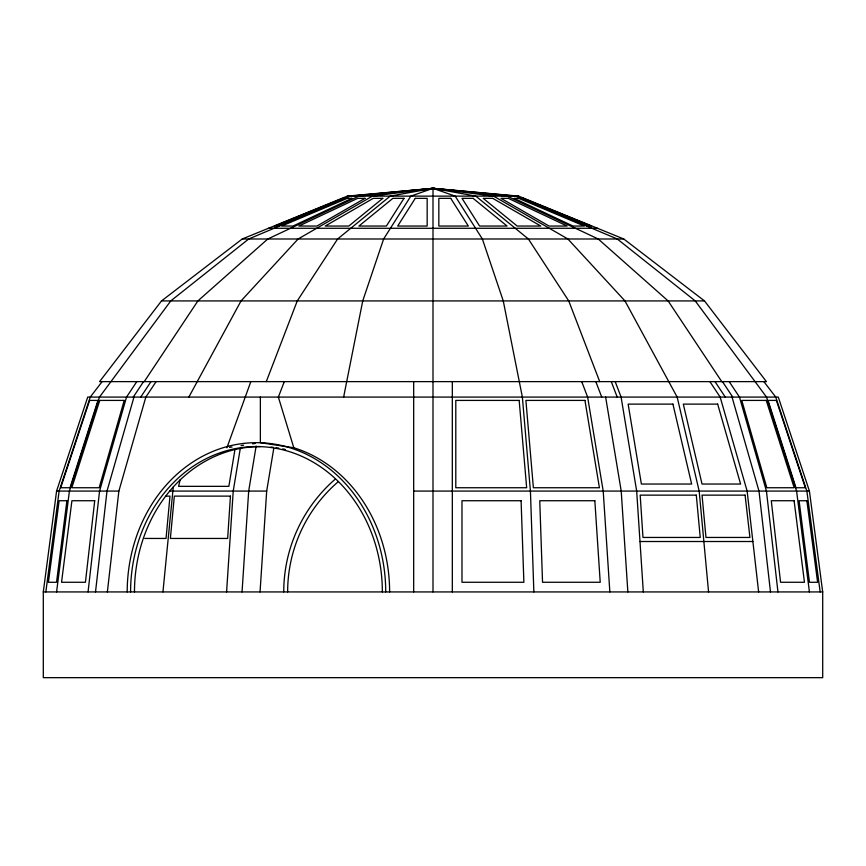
<?xml version="1.0" encoding="UTF-8"?>
<svg xmlns="http://www.w3.org/2000/svg" width="866" height="866" viewBox="0 0 866 866"><rect width="100%" height="100%" fill="white"/><g stroke="black" fill="none" stroke-linecap="round" stroke-linejoin="round"><path stroke-width="1.3" d="M226.589 591.933L233.225 491.076L240.25 448.718M242.047 591.933L248.683 491.076L256.141 446.066M260.049 591.933L266.685 491.076L273.71 448.718M162.949 591.933L173.254 487.157M88.051 591.933L99.558 491.076L126.523 397.083L136.796 381.625M95.509 591.933L107.005 491.076L133.97 397.083M107.373 591.933L118.869 491.076L145.834 397.083L156.107 381.625M56.582 591.933L69.41 491.076L99.482 397.083L170.764 300.924L248.715 238.994L350.265 196.127L433 188.333L518.647 196.127L623.78 238.994L704.491 300.924L766.421 381.625L99.579 381.625L161.509 300.924L242.22 238.994L347.353 196.127L433 188.333L515.735 196.127L617.285 238.994L695.236 300.924L766.518 397.083L796.59 491.076L809.418 591.933M43.3 591.933L56.582 491.076L87.715 397.083L778.285 397.083L809.418 491.076L822.7 591.933L822.7 677.667L43.3 677.667L43.3 591.933L822.7 591.933M45.844 591.933L59.126 491.076L90.259 397.083L102.123 381.625M234.816 450.374L228.862 486.335L178.602 486.335L180.139 479.786M343.629 397.083L362.735 300.924L383.627 238.994L410.83 196.127L433 188.333L507.173 196.127L598.222 238.994L668.119 300.924L721.757 381.625M226.903 447.765L250.826 381.625M266.284 381.625L297.255 300.924L337.61 238.994L390.176 196.127L433 188.333L493.566 196.127L567.901 238.994L624.971 300.924L677.158 397.083L699.165 491.076L708.561 591.933M284.286 381.625L278.365 397.083L293.812 447.765A149.255 129.261 90 0 1 389.613 591.933M188.842 397.083L241.029 300.924L298.099 238.994L372.434 196.127L433 188.333L475.824 196.127L528.39 238.994L568.745 300.924L599.716 381.625M133.267 397.083L143.54 381.625M144.243 381.625L197.881 300.924L267.778 238.994L358.827 196.127L433 188.333L438.25 189.318M140.725 397.083L150.998 381.625M430.478 189.243L433 188.333L436.908 189.145M429.135 189.318L433 188.333L436.865 189.318M429.092 189.145L433 188.333L455.17 196.127L482.373 238.994L503.265 300.924L522.371 397.083L530.425 491.076L533.857 591.933M427.75 189.318L433 188.333L435.522 189.243M229.479 447.376L232.056 446.986M241.062 445.622L243.627 445.221M252.634 443.857L255.21 443.468M347.353 196.127L518.647 196.127M268.503 228.278L597.497 228.278M242.22 238.994L623.78 238.994M161.509 300.924L704.491 300.924M56.582 491.076L118.869 491.076M169.671 491.076L266.685 491.076M413.677 491.076L809.418 491.076M165.947 496.121L169.985 496.121L166.045 538.446L144.741 538.446M639.985 541.51L752.879 541.51M293.812 447.765L260.363 442.678L260.363 397.083M763.877 381.625L775.741 397.083L806.874 491.076L820.156 591.933M729.204 381.625L739.477 397.083L766.442 491.076L777.949 591.933M722.461 381.625L732.733 397.083M715.002 381.625L725.275 397.083M709.893 381.625L720.166 397.083L747.131 491.076L758.627 591.933M615.174 381.625L621.095 397.083L636.672 491.076L643.308 591.933M611.277 381.625L617.198 397.083M595.819 381.625L601.74 397.083M581.714 381.625L587.635 397.083L603.212 491.076L609.848 591.933M732.03 397.083L758.995 491.076L770.491 591.933M605.637 397.083L621.214 491.076L627.85 591.933M452.323 381.625L452.323 591.933M433 188.333L433 591.933M413.677 381.625L413.677 591.933M283.745 591.933A149.255 149.255 0 0 1 335.326 479.082M287.642 591.933A145.358 145.358 0 0 1 337.87 482.026M130.582 591.933A145.358 125.884 -90 0 1 256.466 446.575A145.358 125.884 -90 0 1 382.35 591.933M127.205 591.933A149.255 129.261 90 0 1 256.466 442.678A149.255 129.261 90 0 1 385.716 591.933M134.479 591.933A145.358 125.884 -90 0 1 260.363 446.575M270.863 447.083A145.358 125.884 90 0 1 273.494 447.376M276.135 447.722A145.358 125.884 90 0 1 278.755 448.144M282.684 448.88A145.358 125.884 90 0 1 285.271 449.454M230.443 496.121L227.661 538.446L170.386 538.446L174.326 496.121L230.443 496.121M94.719 500.732L85.431 582.277L61.54 582.277L71.91 500.732L94.719 500.732M66.909 500.732L56.539 582.277L48.388 582.277L59.126 500.732L66.909 500.732M124.217 400.417L99.168 487.742L71.813 487.742L99.763 400.417L124.217 400.417M97.955 400.417L70.016 487.742L60.685 487.742L89.609 400.417L97.955 400.417M403.978 198.346L386.398 226.048L358.914 226.048L392.893 198.346L403.978 198.346M415.258 198.346L397.678 226.048L427.165 226.048L427.165 198.346L415.258 198.346M382.783 198.346L348.803 226.048L325.205 226.048L373.257 198.346L382.783 198.346M364.997 198.346L316.956 226.048L298.846 226.048L357.69 198.346L364.997 198.346M351.845 198.346L293.011 226.048L281.623 226.048L347.255 198.346L351.845 198.346M344.235 198.346L278.603 226.048L274.728 226.048L342.665 198.346L344.235 198.346M450.742 198.346L438.835 198.346L438.835 226.048L468.322 226.048L450.742 198.346M473.107 198.346L462.022 198.346L479.602 226.048L507.086 226.048L473.107 198.346M492.743 198.346L483.217 198.346L517.197 226.048L540.795 226.048L492.743 198.346M508.31 198.346L501.003 198.346L549.044 226.048L567.154 226.048L508.31 198.346M518.745 198.346L514.155 198.346L572.989 226.048L584.377 226.048L518.745 198.346M523.335 198.346L521.765 198.346L587.397 226.048L591.272 226.048L523.335 198.346M519.167 400.417L455.797 400.417L455.797 487.742L526.658 487.742L519.167 400.417M584.951 400.417L525.9 400.417L533.38 487.742L599.413 487.742L584.951 400.417M766.237 400.417L741.783 400.417L766.832 487.742L794.187 487.742L766.237 400.417M776.391 400.417L768.045 400.417L795.984 487.742L805.315 487.742L776.391 400.417M672.925 404.119L628.142 404.119L641.381 484.04L691.642 484.04L672.925 404.119M717.665 404.119L683.306 404.119L702.034 484.04L740.603 484.04L717.665 404.119M696.296 495.135L640.18 495.135L642.973 537.45L700.237 537.45L696.296 495.135M745.096 495.135L702.034 495.135L705.974 537.45L749.924 537.45L745.096 495.135M521.094 500.732L461.979 500.732L461.979 582.277L523.876 582.277L521.094 500.732M594.845 500.732L539.756 500.732L542.538 582.277L600.214 582.277L594.845 500.732M794.09 500.732L771.281 500.732L780.569 582.277L804.46 582.277L794.09 500.732M806.874 500.732L799.091 500.732L809.461 582.277L817.612 582.277L806.874 500.732"/></g></svg>
